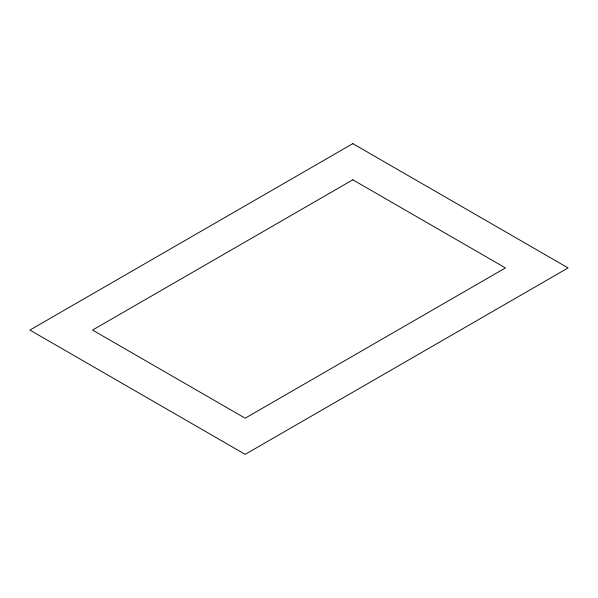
<?xml version="1.0" encoding="UTF-8"?>
<svg xmlns="http://www.w3.org/2000/svg" width="598" height="598" viewBox="0 0 598 598"><rect width="100%" height="100%" fill="white"/><g stroke="black" fill="none" stroke-linecap="round" stroke-linejoin="round"><path stroke-width="0.9" d="M352.82 143.64L29.9 330.074L245.18 454.36L568.1 267.926L352.82 143.64M352.82 179.804L92.548 330.074L245.18 418.196L505.452 267.926L352.82 179.804"/></g></svg>
